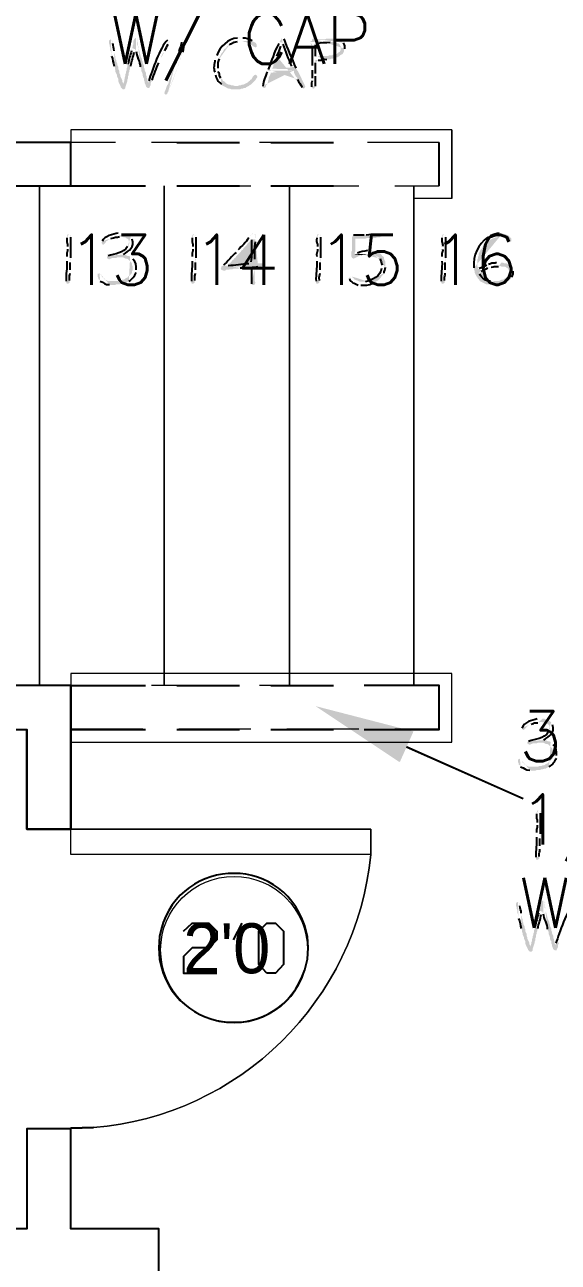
# Model space of a CAD drawing. Header units: inches. Extents: x -167 to 6071, y -6287 to -2731.
# Drawn here: x 66.2 to 108.9, y -5875.2 to -5776.1 of the extents above; entities that cross this region are included whole.
import ezdxf
from ezdxf import colors
from ezdxf.entities.mleader import LeaderData, LeaderLine
from ezdxf.math import Vec2, Vec3

# ---------------------------------------------------------------- set-up
doc = ezdxf.new("R2010")
doc.units = ezdxf.units.IN
doc.header["$LTSCALE"] = 96
doc.header["$MEASUREMENT"] = 0
doc.linetypes.add('Dash', pattern=[0.225, 0.15, -0.075])
for name, color, linetype, lineweight in [('Door label', 5, 'Continuous', 5), ('Doors', 5, 'Continuous', 9), ('Stair', 190, 'Continuous', 18)]:
    doc.layers.add(name, color=color, linetype=linetype, lineweight=lineweight)
doc.layers.add('PDF_Geometry', color=7, linetype='Continuous', true_color=0x4a4a4a)
doc.layers.add('PDF_Solid Fills', color=7, linetype='Continuous')
doc.styles.get("Standard").update_dxf_attribs({"font": 'arial.ttf'})

msp = doc.modelspace()

# ---------------------------------------------------------------- hatches: boundary and pattern name
at = {"layer": 'PDF_Solid Fills', "transparency": 33554559}
h = msp.add_hatch(color=256, dxfattribs=at)
h.paths.add_polyline_path([(73.13, -5777.322), (73.023, -5777.375), (72.97, -5777.482), (72.97, -5777.589), (73.023, -5777.749), (73.023, -5777.855), (73.077, -5777.962), (73.077, -5778.229), (73.13, -5778.282), (73.13, -5778.389), (73.183, -5778.495), (73.183, -5778.655)], flags=0)
h.paths.add_polyline_path([(73.397, -5779.455), (73.45, -5779.562), (73.45, -5779.669), (73.503, -5779.829), (73.503, -5779.935), (73.61, -5780.149), (73.61, -5780.255), (73.663, -5780.362), (73.717, -5780.469), (73.717, -5780.629), (73.77, -5780.789), (73.93, -5781.109), (73.93, -5781.162), (74.09, -5781.322), (74.197, -5781.322), (74.25, -5781.269), (74.303, -5781.215), (74.303, -5781.109), (74.357, -5780.949), (74.143, -5780.949), (74.143, -5780.895), (74.037, -5780.682), (74.037, -5780.575), (73.983, -5780.469), (73.93, -5780.362), (73.877, -5780.255), (73.877, -5780.149), (73.823, -5780.042), (73.823, -5779.882), (73.717, -5779.669), (73.717, -5779.509), (73.663, -5779.402), (73.663, -5779.295), (73.557, -5779.082), (73.557, -5778.975), (73.503, -5778.869), (73.503, -5778.709), (73.45, -5778.602), (73.45, -5778.495), (73.397, -5778.389), (73.397, -5778.229)], flags=0)
h.paths.add_polyline_path([(73.29, -5777.642), (73.29, -5777.589), (73.237, -5777.429), (73.183, -5777.375)], flags=0)
h = msp.add_hatch(color=256, dxfattribs=at)
h.paths.add_polyline_path([(75.157, -5777.215), (75.103, -5777.215), (74.997, -5777.322), (74.943, -5777.429), (74.943, -5777.695), (74.89, -5777.802), (74.89, -5777.909), (74.837, -5778.015), (75.103, -5778.122), (75.103, -5778.175), (75.157, -5778.282)], flags=0)
h.paths.add_polyline_path([(75.477, -5779.509), (75.583, -5779.722), (75.583, -5779.882), (75.637, -5779.989), (75.69, -5780.149), (75.69, -5780.255), (75.743, -5780.415), (75.797, -5780.469), (75.797, -5780.629), (75.85, -5780.735), (75.85, -5780.842), (75.903, -5780.949), (75.957, -5781.109), (76.01, -5781.162), (76.117, -5781.215), (76.223, -5781.215), (76.223, -5781.162), (76.33, -5780.949), (76.33, -5780.789), (76.117, -5780.789), (76.063, -5780.629), (76.063, -5780.522), (76.01, -5780.415), (76.01, -5780.309), (75.957, -5780.202), (75.957, -5780.042), (75.85, -5779.829), (75.85, -5779.722), (75.797, -5779.615), (75.797, -5779.455), (75.69, -5779.242), (75.69, -5779.135), (75.637, -5779.029), (75.637, -5778.922), (75.53, -5778.709), (75.423, -5778.282), (75.37, -5778.122), (75.317, -5778.015), (75.317, -5777.855), (75.263, -5777.802), (75.263, -5777.482), (75.317, -5777.375), (75.263, -5777.269)], flags=0)
h = msp.add_hatch(color=256, dxfattribs=at)
h.paths.add_polyline_path([(77.717, -5777.375), (77.663, -5777.375)], flags=0)
h.paths.add_polyline_path([(76.17, -5780.629), (76.117, -5780.789), (76.33, -5780.789), (76.437, -5780.575)], flags=0)
h.paths.add_polyline_path([(76.97, -5779.189), (77.183, -5778.762), (77.183, -5778.655), (77.29, -5778.442), (77.397, -5778.335), (77.45, -5778.229)], flags=0)
h.paths.add_polyline_path([(77.717, -5777.695), (77.823, -5777.535), (77.823, -5777.375)], flags=0)
h = msp.add_hatch(color=256, dxfattribs=at)
h.paths.add_polyline_path([(78.943, -5777.269), (78.89, -5777.322), (78.783, -5777.535)], flags=0)
h.paths.add_polyline_path([(78.57, -5778.282), (78.57, -5778.389), (78.517, -5778.495)], flags=0)
h.paths.add_polyline_path([(78.303, -5779.189), (78.303, -5779.295), (78.25, -5779.402), (78.143, -5779.615), (78.143, -5779.722), (78.09, -5779.829), (78.037, -5779.989), (77.983, -5780.095), (77.983, -5780.202), (77.77, -5780.629), (77.77, -5780.735), (77.717, -5780.895), (77.61, -5781.055), (77.503, -5781.375), (77.45, -5781.482), (77.45, -5781.589), (77.397, -5781.589), (77.45, -5781.695), (77.557, -5781.749), (77.61, -5781.695), (77.663, -5781.695), (77.663, -5781.589), (77.717, -5781.535)], flags=0)
h.paths.add_polyline_path([(77.717, -5781.535, 0.021366), (78.463, -5779.562)], flags=0)
h.paths.add_polyline_path([(78.463, -5779.562), (78.517, -5779.455), (78.57, -5779.295), (78.57, -5779.189), (78.623, -5779.082), (78.677, -5778.975), (78.677, -5778.869), (78.783, -5778.655), (78.783, -5778.549), (78.89, -5778.335)], flags=0)
h.paths.add_polyline_path([(79.103, -5777.535), (79.103, -5777.429), (79.05, -5777.322)], flags=0)
h = msp.add_hatch(color=256, dxfattribs=at)
h.paths.add_polyline_path([(83.477, -5777.162), (83.37, -5777.162), (83.263, -5777.215)], flags=0)
h.paths.add_polyline_path([(81.61, -5778.602), (81.503, -5778.815), (81.45, -5778.975)], flags=0)
h.paths.add_polyline_path([(81.45, -5779.935), (81.45, -5780.042), (81.503, -5780.149)], flags=0)
h.paths.add_polyline_path([(81.983, -5780.895), (82.037, -5781.002), (82.143, -5781.055), (83.157, -5781.055), (83.05, -5781.055), (82.89, -5781.002), (82.783, -5781.002), (82.677, -5780.949), (82.57, -5780.949), (82.357, -5780.842), (82.197, -5780.682), (82.09, -5780.629), (82.09, -5780.575), (81.983, -5780.469), (81.93, -5780.415)], flags=0)
h.paths.add_polyline_path([(81.717, -5779.882), (81.717, -5779.615)], flags=0)
h.paths.add_polyline_path([(81.823, -5778.869), (81.823, -5778.762), (81.983, -5778.442), (82.09, -5778.335), (82.197, -5778.122), (82.25, -5778.069), (82.357, -5778.015), (82.41, -5777.909), (82.517, -5777.802), (82.623, -5777.749)], flags=0)
h.paths.add_polyline_path([(83.263, -5777.482), (84.49, -5777.482), (84.437, -5777.429)], flags=0)
h.paths.add_polyline_path([(83.69, -5777.215), (83.583, -5777.162)], flags=0)
h = msp.add_hatch(color=256, dxfattribs=at)
h.paths.add_polyline_path([(86.837, -5777.215), (86.783, -5777.269), (86.783, -5777.322), (86.677, -5777.429), (86.623, -5777.535), (86.89, -5777.589), (86.89, -5777.695)], flags=0)
h.paths.add_polyline_path([(87.583, -5779.455), (87.637, -5779.562), (86.037, -5779.669), (88.01, -5779.722), (87.957, -5779.615)], flags=0)
h.paths.add_polyline_path([(86.997, -5777.269), (86.943, -5777.215)], flags=0)
h = msp.add_hatch(color=256, dxfattribs=at)
h.paths.add_polyline_path([(89.397, -5777.269), (89.29, -5777.269), (89.237, -5777.322), (89.237, -5777.429), (89.13, -5777.482), (89.077, -5777.535), (90.943, -5777.535), (91.05, -5777.589), (91.157, -5777.589), (91.263, -5777.642), (91.37, -5777.642), (91.423, -5777.695), (91.477, -5777.802), (91.53, -5777.855), (91.53, -5778.175), (91.477, -5778.282), (91.423, -5778.335), (91.317, -5778.389), (91.21, -5778.495), (91.05, -5778.549), (90.89, -5778.549), (90.837, -5778.602), (90.623, -5778.602), (90.517, -5778.655), (89.823, -5778.655), (89.663, -5778.709), (89.503, -5778.709), (91.37, -5778.709), (91.477, -5778.602), (91.69, -5778.495), (91.797, -5778.282), (91.797, -5778.175), (91.85, -5778.069)], flags=0)
h.paths.add_polyline_path([(91.743, -5777.589), (91.637, -5777.535), (91.583, -5777.429), (91.53, -5777.429), (91.477, -5777.375), (89.503, -5777.375), (89.45, -5777.269)], flags=0)
for points in [[(90.73, -5777.269), (90.357, -5777.269), (90.25, -5777.322), (89.877, -5777.322), (89.77, -5777.375), (89.503, -5777.375), (91.477, -5777.375), (91.37, -5777.375), (91.263, -5777.322), (91.157, -5777.322), (91.05, -5777.269), (90.89, -5777.269)], [(84.49, -5777.482), (83.477, -5777.482), (83.743, -5777.482), (83.85, -5777.535), (83.957, -5777.535), (84.01, -5777.589), (84.117, -5777.589), (84.223, -5777.642), (84.33, -5777.749), (84.437, -5777.802), (84.49, -5777.855), (84.597, -5777.909), (84.703, -5777.962), (84.81, -5777.909), (84.81, -5777.749), (84.757, -5777.642), (84.703, -5777.589), (84.597, -5777.535)], [(84.703, -5780.149), (84.597, -5780.202), (84.49, -5780.309), (84.383, -5780.522), (84.277, -5780.575), (84.277, -5780.629), (84.17, -5780.682), (84.063, -5780.789), (83.743, -5780.949), (83.637, -5780.949), (83.53, -5781.002), (83.423, -5781.002), (83.263, -5781.055), (82.143, -5781.055), (82.357, -5781.162), (82.41, -5781.215), (82.57, -5781.269), (82.677, -5781.269), (82.783, -5781.322), (83.477, -5781.322), (83.583, -5781.269), (83.69, -5781.269), (83.797, -5781.215), (83.903, -5781.215), (83.957, -5781.162), (84.17, -5781.055), (84.223, -5781.002), (84.33, -5780.949), (84.703, -5780.575), (84.757, -5780.469), (84.81, -5780.415), (84.863, -5780.309), (84.81, -5780.202)], [(92.757, -5794.495), (92.65, -5794.549), (93.237, -5794.602), (93.343, -5794.549), (93.503, -5794.549), (93.61, -5794.495), (93.77, -5794.495)]]:
    msp.add_hatch(color=256, dxfattribs=at).paths.add_polyline_path(points)
h = msp.add_hatch(color=256, dxfattribs=at)
h.paths.add_polyline_path([(74.837, -5778.015), (74.783, -5778.122), (74.783, -5778.229)], flags=0)
h.paths.add_polyline_path([(74.517, -5779.295), (74.463, -5779.402), (74.463, -5779.509), (74.41, -5779.615), (74.41, -5779.775), (74.357, -5779.882), (74.357, -5779.989), (74.303, -5780.095), (74.303, -5780.202), (74.25, -5780.362), (74.25, -5780.469), (74.197, -5780.575), (74.197, -5780.682), (74.143, -5780.842), (74.143, -5780.949), (74.357, -5780.949), (74.41, -5780.789), (74.463, -5780.629), (74.463, -5780.522), (74.517, -5780.415), (74.517, -5780.255), (74.57, -5780.149), (74.57, -5779.989), (74.623, -5779.882), (74.623, -5779.775), (74.677, -5779.669), (74.677, -5779.562), (74.73, -5779.455)], flags=0)
h.paths.add_polyline_path([(74.997, -5778.335), (75.103, -5778.122)], flags=0)
h = msp.add_hatch(color=256, dxfattribs=at)
h.paths.add_polyline_path([(86.623, -5777.535), (86.57, -5777.642)], flags=0)
h.paths.add_polyline_path([(85.717, -5779.722), (85.663, -5779.829), (87.743, -5779.829), (87.797, -5779.882), (87.797, -5779.989), (87.957, -5780.309), (88.063, -5780.415), (88.063, -5780.522)], flags=0)
h.paths.add_polyline_path([(88.437, -5781.162), (88.543, -5781.269), (88.65, -5781.215), (88.703, -5781.109), (88.223, -5780.095), (88.117, -5779.882), (88.063, -5779.829), (88.01, -5779.722), (86.037, -5779.669), (86.143, -5779.455), (86.143, -5779.349), (86.197, -5779.189), (86.357, -5778.869), (86.357, -5778.815), (86.41, -5778.762), (86.41, -5778.655)], flags=0)
h.paths.add_polyline_path([(86.73, -5777.855), (86.837, -5777.749), (86.89, -5777.589)], flags=0)
h = msp.add_hatch(color=256, dxfattribs=at)
h.paths.add_polyline_path([(89.077, -5777.535), (89.13, -5777.642), (89.237, -5777.695), (89.237, -5777.909)], flags=0)
h.paths.add_polyline_path([(89.237, -5779.402), (89.237, -5779.775)], flags=0)
h.paths.add_polyline_path([(89.237, -5780.415), (89.237, -5780.629)], flags=0)
h.paths.add_polyline_path([(89.183, -5781.109), (89.237, -5781.215), (89.343, -5781.269), (89.45, -5781.215), (89.45, -5781.109), (89.503, -5781.055)], flags=0)
h.paths.add_polyline_path([(89.503, -5780.255), (89.503, -5780.042)], flags=0)
h.paths.add_polyline_path([(89.503, -5779.189), (89.503, -5778.975), (89.717, -5778.975)], flags=0)
h.paths.add_polyline_path([(90.41, -5778.922), (90.677, -5778.922), (90.783, -5778.869), (90.89, -5778.869), (90.997, -5778.815), (91.05, -5778.815), (91.157, -5778.762), (91.263, -5778.762), (91.317, -5778.709), (91.37, -5778.709), (89.503, -5778.709), (89.503, -5778.655)], flags=0)
h.paths.add_polyline_path([(89.503, -5777.749), (89.503, -5777.642), (89.61, -5777.642)], flags=0)
h.paths.add_polyline_path([(90.677, -5777.535), (90.783, -5777.535)], flags=0)
h = msp.add_hatch(color=256, dxfattribs=at)
h.paths.add_polyline_path([(85.663, -5779.829), (85.663, -5779.935)], flags=0)
h.paths.add_polyline_path([(85.29, -5781.055), (85.29, -5781.162), (85.397, -5781.215), (85.45, -5781.215), (85.557, -5781.109), (85.557, -5781.002), (85.663, -5780.895), (85.717, -5780.682), (85.717, -5780.629), (85.77, -5780.522), (85.77, -5780.362), (85.93, -5780.042), (85.93, -5779.989), (87.743, -5779.829)], flags=0)
h = msp.add_hatch(color=256, dxfattribs=at)
h.paths.add_polyline_path([(69.77, -5792.895), (69.663, -5792.949), (69.61, -5793.109), (69.61, -5793.215)], flags=0)
h.paths.add_polyline_path([(69.663, -5793.909), (69.663, -5794.122)], flags=0)
h.paths.add_polyline_path([(69.61, -5794.709), (69.61, -5795.082)], flags=0)
h.paths.add_polyline_path([(69.557, -5796.682), (69.557, -5796.842), (69.663, -5796.895), (69.77, -5796.842), (69.823, -5796.789), (69.823, -5796.629)], flags=0)
h.paths.add_polyline_path([(69.877, -5796.042), (69.877, -5795.775)], flags=0)
h.paths.add_polyline_path([(69.877, -5795.189), (69.877, -5794.922), (69.93, -5794.815)], flags=0)
h.paths.add_polyline_path([(69.93, -5793.162), (69.93, -5793.055), (69.877, -5792.949)], flags=0)
h = msp.add_hatch(color=256, dxfattribs=at)
h.paths.add_polyline_path([(73.877, -5792.842), (73.717, -5792.842)], flags=0)
h.paths.add_polyline_path([(72.437, -5793.482), (72.383, -5793.589), (72.437, -5793.695), (72.49, -5793.749), (72.543, -5793.749), (72.703, -5793.589), (72.757, -5793.482), (72.863, -5793.429), (72.917, -5793.375), (73.13, -5793.269)], flags=0)
h.paths.add_polyline_path([(73.823, -5793.109), (74.73, -5793.109), (74.623, -5793.055), (74.517, -5792.949), (74.41, -5792.895), (74.303, -5792.895), (74.197, -5792.842), (74.037, -5792.842)], flags=0)
h = msp.add_hatch(color=256, dxfattribs=at)
h.paths.add_polyline_path([(74.73, -5793.109), (73.93, -5793.109), (73.983, -5793.109), (74.143, -5793.162), (74.25, -5793.162), (74.357, -5793.215), (74.41, -5793.269), (74.463, -5793.269), (74.57, -5793.375), (74.57, -5793.482), (74.623, -5793.589), (74.623, -5793.642), (74.57, -5793.749), (74.57, -5793.855), (74.463, -5793.909)], flags=0)
h.paths.add_polyline_path([(72.917, -5794.655), (72.81, -5794.709), (72.81, -5794.762), (72.863, -5794.869), (72.97, -5794.922), (73.023, -5794.922), (73.13, -5794.869), (73.29, -5794.815), (73.557, -5794.815), (73.663, -5794.762), (73.877, -5794.762), (74.677, -5794.709), (74.57, -5794.655), (74.463, -5794.655), (74.25, -5794.549), (74.09, -5794.549), (74.143, -5794.549)], flags=0)
h.paths.add_polyline_path([(74.837, -5793.322), (74.783, -5793.215)], flags=0)
h = msp.add_hatch(color=256, dxfattribs=at)
h.paths.add_polyline_path([(79.797, -5792.895), (79.69, -5792.949), (79.637, -5793.109), (79.637, -5793.215)], flags=0)
h.paths.add_polyline_path([(79.69, -5793.909), (79.69, -5794.122)], flags=0)
h.paths.add_polyline_path([(79.637, -5794.709), (79.637, -5795.082)], flags=0)
h.paths.add_polyline_path([(79.583, -5796.682), (79.583, -5796.842), (79.69, -5796.895), (79.797, -5796.842), (79.85, -5796.789), (79.85, -5796.629)], flags=0)
h.paths.add_polyline_path([(79.903, -5796.042), (79.903, -5795.775)], flags=0)
h.paths.add_polyline_path([(79.903, -5795.189), (79.903, -5794.922), (79.957, -5794.815)], flags=0)
h.paths.add_polyline_path([(79.957, -5793.162), (79.957, -5793.055), (79.903, -5792.949)], flags=0)
h = msp.add_hatch(color=256, dxfattribs=at)
h.paths.add_polyline_path([(84.543, -5792.842), (84.437, -5792.895), (84.383, -5793.002), (84.33, -5793.002), (84.277, -5793.109), (84.17, -5793.215)], flags=0)
h.paths.add_polyline_path([(83.317, -5794.175), (83.263, -5794.282), (83.157, -5794.389)], flags=0)
h.paths.add_polyline_path([(82.143, -5795.402), (82.09, -5795.455), (81.983, -5795.509), (81.983, -5795.562), (81.93, -5795.669), (81.983, -5795.775), (82.143, -5795.829), (82.303, -5795.829), (82.357, -5795.775), (82.57, -5795.775), (82.677, -5795.722), (82.89, -5795.722), (82.997, -5795.669), (83.37, -5795.669), (83.477, -5795.615)], flags=0)
h.paths.add_polyline_path([(84.917, -5795.509), (85.183, -5795.509), (82.41, -5795.509), (82.41, -5795.455), (82.517, -5795.402), (82.57, -5795.295), (82.677, -5795.242), (82.783, -5795.135), (82.837, -5795.029), (82.943, -5794.975), (82.997, -5794.869), (83.103, -5794.815), (83.157, -5794.709), (83.53, -5794.335), (83.583, -5794.229), (83.69, -5794.175), (83.743, -5794.069), (83.903, -5793.909), (84.01, -5793.802), (84.063, -5793.695), (84.33, -5793.429), (84.383, -5793.322), (84.703, -5793.322), (84.703, -5792.895), (84.65, -5792.895)], flags=0)
h = msp.add_hatch(color=256, dxfattribs=at)
h.paths.add_polyline_path([(84.703, -5793.322), (84.383, -5793.322), (84.383, -5793.375)], flags=0)
h.paths.add_polyline_path([(84.33, -5795.135), (84.33, -5795.295), (84.17, -5795.295)], flags=0)
h.paths.add_polyline_path([(82.517, -5795.455), (82.41, -5795.509), (85.183, -5795.509), (85.29, -5795.455), (85.343, -5795.402), (85.343, -5795.349), (85.29, -5795.242), (84.65, -5795.242), (84.65, -5794.922)], flags=0)
h.paths.add_polyline_path([(84.703, -5793.535), (84.703, -5793.429)], flags=0)
h = msp.add_hatch(color=256, dxfattribs=at)
h.paths.add_polyline_path([(89.77, -5792.895), (89.663, -5792.949), (89.61, -5793.109), (89.61, -5793.215)], flags=0)
h.paths.add_polyline_path([(89.663, -5793.909), (89.663, -5794.122)], flags=0)
h.paths.add_polyline_path([(89.61, -5794.709), (89.61, -5795.082)], flags=0)
h.paths.add_polyline_path([(89.557, -5796.682), (89.557, -5796.842), (89.663, -5796.895), (89.77, -5796.842), (89.823, -5796.789), (89.823, -5796.629)], flags=0)
h.paths.add_polyline_path([(89.877, -5796.042), (89.877, -5795.775)], flags=0)
h.paths.add_polyline_path([(89.877, -5795.189), (89.877, -5794.922), (89.93, -5794.815)], flags=0)
h.paths.add_polyline_path([(89.93, -5793.162), (89.93, -5793.055), (89.877, -5792.949)], flags=0)
h = msp.add_hatch(color=256, dxfattribs=at)
h.paths.add_polyline_path([(94.73, -5792.895), (94.57, -5792.895), (94.357, -5792.949)], flags=0)
h.paths.add_polyline_path([(93.557, -5793.002), (93.397, -5793.002)], flags=0)
h.paths.add_polyline_path([(92.543, -5793.002), (92.49, -5793.055), (92.437, -5793.162), (92.437, -5794.229), (92.383, -5794.335), (92.383, -5794.709), (92.437, -5794.815), (92.543, -5794.869), (92.597, -5794.869), (93.13, -5794.602), (93.237, -5794.602), (92.65, -5794.549), (92.65, -5794.389), (92.703, -5794.282), (92.703, -5793.269), (93.503, -5793.269), (93.717, -5793.215), (94.357, -5793.215), (94.463, -5793.162), (94.677, -5793.162), (94.73, -5793.109), (94.783, -5793.109), (94.837, -5793.055), (94.89, -5793.055), (94.89, -5793.002), (94.837, -5792.949), (94.837, -5792.895)], flags=0)
h = msp.add_hatch(color=256, dxfattribs=at)
h.paths.add_polyline_path([(99.797, -5792.895), (99.69, -5792.949), (99.637, -5793.109), (99.637, -5793.215)], flags=0)
h.paths.add_polyline_path([(99.69, -5793.909), (99.69, -5794.122)], flags=0)
h.paths.add_polyline_path([(99.637, -5794.709), (99.637, -5795.082)], flags=0)
h.paths.add_polyline_path([(99.583, -5796.682), (99.583, -5796.842), (99.69, -5796.895), (99.797, -5796.842), (99.85, -5796.789), (99.85, -5796.629)], flags=0)
h.paths.add_polyline_path([(99.903, -5796.042), (99.903, -5795.775)], flags=0)
h.paths.add_polyline_path([(99.903, -5795.189), (99.903, -5794.922), (99.957, -5794.815)], flags=0)
h.paths.add_polyline_path([(99.957, -5793.162), (99.957, -5793.055), (99.903, -5792.949)], flags=0)
h = msp.add_hatch(color=256, dxfattribs=at)
h.paths.add_polyline_path([(103.423, -5793.109), (103.317, -5793.162)], flags=0)
h.paths.add_polyline_path([(102.197, -5795.615), (102.197, -5795.722), (102.517, -5795.722), (102.517, -5795.562), (102.463, -5795.455), (102.463, -5794.975), (102.517, -5794.869), (102.517, -5794.762), (102.57, -5794.655), (102.57, -5794.495), (102.623, -5794.389), (102.677, -5794.282), (102.73, -5794.175), (102.837, -5794.069), (102.89, -5793.962), (102.943, -5793.855), (103.05, -5793.802), (103.103, -5793.695), (103.21, -5793.589), (103.317, -5793.535), (103.477, -5793.375), (103.69, -5793.269), (103.85, -5793.215), (103.957, -5793.162), (104.063, -5793.162), (104.17, -5793.109), (104.277, -5793.109)], flags=0)
h = msp.add_hatch(color=256, dxfattribs=at)
h.paths.add_polyline_path([(104.277, -5792.842), (104.223, -5792.842)], flags=0)
h.paths.add_polyline_path([(103.53, -5793.055), (103.423, -5793.109), (104.383, -5793.109), (104.81, -5793.322), (104.917, -5793.429), (104.97, -5793.429), (105.023, -5793.482), (105.183, -5793.482), (105.183, -5793.269), (104.917, -5793.002), (104.863, -5793.002), (104.65, -5792.895), (104.543, -5792.895), (104.437, -5792.842)], flags=0)
h = msp.add_hatch(color=256, dxfattribs=at)
h.paths.add_polyline_path([(93.823, -5794.229), (93.663, -5794.229)], flags=0)
h.paths.add_polyline_path([(92.863, -5794.442), (92.757, -5794.495), (93.93, -5794.495), (94.037, -5794.549), (94.143, -5794.549), (94.463, -5794.709), (94.517, -5794.762), (94.57, -5794.762), (94.677, -5794.869)], flags=0)
h.paths.add_polyline_path([(94.837, -5795.402), (94.837, -5795.455), (94.783, -5795.562), (94.783, -5795.669)], flags=0)
h.paths.add_polyline_path([(93.503, -5796.735), (93.29, -5796.735), (94.303, -5796.735), (94.517, -5796.629), (94.623, -5796.522), (94.73, -5796.415), (94.783, -5796.309), (94.943, -5796.149), (94.997, -5796.042)], flags=0)
h.paths.add_polyline_path([(95.103, -5795.562), (95.103, -5795.135), (95.05, -5795.029), (94.997, -5794.922), (94.997, -5794.815), (94.943, -5794.709), (94.837, -5794.655), (94.783, -5794.549), (94.73, -5794.495), (94.517, -5794.389), (94.463, -5794.335), (94.357, -5794.335), (94.197, -5794.282), (94.09, -5794.282), (93.983, -5794.229)], flags=0)
h = msp.add_hatch(color=256, dxfattribs=at)
h.paths.add_polyline_path([(74.677, -5794.709), (73.877, -5794.762), (74.09, -5794.762), (74.303, -5794.869), (74.41, -5794.869), (74.517, -5794.922), (74.623, -5795.029), (74.677, -5795.082), (74.783, -5795.189), (74.837, -5795.295), (74.837, -5795.402), (74.89, -5795.509), (74.89, -5795.775), (74.837, -5795.882), (74.837, -5795.989), (74.783, -5796.095), (74.73, -5796.149), (74.623, -5796.255), (74.517, -5796.309), (74.463, -5796.415), (74.41, -5796.415), (74.303, -5796.469), (74.25, -5796.522), (74.143, -5796.575), (74.037, -5796.575), (73.93, -5796.629), (73.77, -5796.629), (73.663, -5796.682), (73.29, -5796.682), (74.463, -5796.735), (74.57, -5796.682)], flags=0)
h.paths.add_polyline_path([(75.157, -5795.989), (75.157, -5795.775)], flags=0)
h.paths.add_polyline_path([(74.89, -5794.922), (74.783, -5794.815)], flags=0)
h = msp.add_hatch(color=256, dxfattribs=at)
h.paths.add_polyline_path([(104.223, -5795.189), (104.01, -5795.189)], flags=0)
h.paths.add_polyline_path([(103.37, -5795.349), (103.317, -5795.349), (103.21, -5795.402)], flags=0)
h.paths.add_polyline_path([(102.623, -5795.669), (102.517, -5795.722), (102.197, -5795.722), (102.25, -5795.882), (102.25, -5795.989), (102.41, -5796.309), (102.463, -5796.362), (102.517, -5796.469), (102.57, -5796.522), (102.623, -5796.575), (102.677, -5796.682), (102.783, -5796.735), (103.69, -5796.735), (103.53, -5796.682)], flags=0)
h.paths.add_polyline_path([(102.677, -5796.095), (102.623, -5795.989), (102.677, -5795.935), (102.783, -5795.882)], flags=0)
h.paths.add_polyline_path([(103.317, -5795.615), (103.423, -5795.615), (103.583, -5795.562)], flags=0)
h.paths.add_polyline_path([(104.17, -5795.509), (104.277, -5795.455), (105.13, -5795.455), (104.917, -5795.349), (104.863, -5795.295), (104.757, -5795.242), (104.597, -5795.242), (104.49, -5795.189), (104.383, -5795.189)], flags=0)
h = msp.add_hatch(color=256, dxfattribs=at)
h.paths.add_polyline_path([(72.223, -5796.042), (72.117, -5796.095), (72.063, -5796.095), (72.063, -5796.309), (72.117, -5796.415), (72.117, -5796.522), (72.223, -5796.575), (72.277, -5796.682)], flags=0)
h.paths.add_polyline_path([(73.023, -5796.949), (73.13, -5797.002), (73.45, -5797.002), (73.557, -5796.949), (73.823, -5796.949), (73.93, -5796.895), (74.037, -5796.895), (74.197, -5796.842), (74.303, -5796.842), (74.357, -5796.789), (74.463, -5796.735), (73.29, -5796.682), (72.917, -5796.682), (72.703, -5796.575), (72.597, -5796.522), (72.543, -5796.415), (72.437, -5796.362), (72.383, -5796.255), (72.383, -5796.202), (72.277, -5796.095)], flags=0)
h = msp.add_hatch(color=256, dxfattribs=at)
h.paths.add_polyline_path([(84.65, -5795.562), (84.383, -5795.562), (84.383, -5795.615)], flags=0)
h.paths.add_polyline_path([(84.383, -5796.895), (84.437, -5797.002), (84.543, -5797.002), (84.65, -5796.949), (84.703, -5796.789), (84.65, -5796.682), (84.65, -5795.669)], flags=0)
h = msp.add_hatch(color=256, dxfattribs=at)
h.paths.add_polyline_path([(105.13, -5795.455), (104.277, -5795.455), (104.383, -5795.509), (104.65, -5795.509), (104.757, -5795.562), (104.81, -5795.615), (104.917, -5795.669), (105.023, -5795.882), (105.023, -5796.149), (104.97, -5796.255), (104.863, -5796.309), (104.757, -5796.415), (104.65, -5796.469), (104.597, -5796.522), (104.49, -5796.575), (104.383, -5796.575), (104.17, -5796.682), (103.797, -5796.682), (103.69, -5796.735), (102.783, -5796.735), (103.21, -5796.949), (103.423, -5796.949), (103.53, -5797.002), (103.85, -5797.002), (104.01, -5796.949), (104.223, -5796.949), (104.383, -5796.895), (104.49, -5796.895), (104.703, -5796.789), (104.757, -5796.735), (105.077, -5796.575), (105.13, -5796.469), (105.237, -5796.362)], flags=0)
h.paths.add_polyline_path([(105.343, -5795.882), (105.29, -5795.775), (105.29, -5795.669), (105.237, -5795.562)], flags=0)
h = msp.add_hatch(color=256, dxfattribs=at)
h.paths.add_polyline_path([(92.33, -5796.309), (92.277, -5796.309), (92.223, -5796.415), (92.223, -5796.469)], flags=0)
h.paths.add_polyline_path([(92.917, -5797.002), (93.13, -5797.002)], flags=0)
h.paths.add_polyline_path([(94.09, -5796.842), (94.303, -5796.735), (93.077, -5796.735), (92.863, -5796.629), (92.81, -5796.629), (92.703, -5796.575), (92.597, -5796.522), (92.543, -5796.415), (92.49, -5796.415), (92.437, -5796.309)], flags=0)
h = msp.add_hatch(color=256, dxfattribs=at)
h.paths.add_polyline_path([(107.53, -5831.722), (107.263, -5831.722)], flags=0)
h.paths.add_polyline_path([(106.037, -5832.469), (106.09, -5832.575), (106.143, -5832.629), (106.197, -5832.629), (106.303, -5832.522), (106.357, -5832.469), (106.41, -5832.362), (106.517, -5832.309), (106.57, -5832.255), (106.783, -5832.149)], flags=0)
h.paths.add_polyline_path([(107.317, -5832.042), (107.477, -5831.989), (108.383, -5831.989), (108.277, -5831.935), (108.17, -5831.829), (108.063, -5831.775), (107.957, -5831.775), (107.85, -5831.722), (107.69, -5831.722)], flags=0)
h = msp.add_hatch(color=256, dxfattribs=at)
h.paths.add_polyline_path([(108.383, -5831.989), (107.583, -5831.989), (107.637, -5831.989), (107.797, -5832.042), (107.903, -5832.042), (108.01, -5832.095), (108.063, -5832.149), (108.117, -5832.149), (108.223, -5832.255), (108.223, -5832.362), (108.277, -5832.469), (108.277, -5832.522), (108.223, -5832.629), (108.223, -5832.735), (108.117, -5832.789)], flags=0)
h.paths.add_polyline_path([(106.57, -5833.535), (106.463, -5833.589), (106.463, -5833.642), (106.517, -5833.749), (106.623, -5833.802), (106.677, -5833.802), (106.783, -5833.749), (106.943, -5833.695), (107.21, -5833.695), (107.317, -5833.642), (107.53, -5833.642), (108.33, -5833.589), (108.223, -5833.535), (108.117, -5833.535), (107.903, -5833.429), (107.743, -5833.429), (107.797, -5833.429)], flags=0)
h.paths.add_polyline_path([(108.49, -5832.202), (108.437, -5832.095)], flags=0)
h = msp.add_hatch(color=256, dxfattribs=at)
h.paths.add_polyline_path([(108.33, -5833.589), (107.53, -5833.642), (107.743, -5833.642), (107.957, -5833.749), (108.063, -5833.749), (108.17, -5833.802), (108.437, -5834.069), (108.49, -5834.175), (108.49, -5834.282), (108.543, -5834.389), (108.543, -5834.655), (108.49, -5834.762), (108.49, -5834.869), (108.437, -5834.975), (108.383, -5835.029), (108.277, -5835.135), (108.17, -5835.189), (108.117, -5835.295), (108.063, -5835.295), (107.957, -5835.349), (107.903, -5835.402), (107.797, -5835.455), (107.69, -5835.455), (107.583, -5835.509), (107.423, -5835.509), (107.317, -5835.562), (106.943, -5835.562), (108.117, -5835.615), (108.223, -5835.562)], flags=0)
h.paths.add_polyline_path([(108.81, -5834.869), (108.81, -5834.655)], flags=0)
h.paths.add_polyline_path([(108.543, -5833.802), (108.49, -5833.749), (108.437, -5833.695)], flags=0)
h = msp.add_hatch(color=256, dxfattribs=at)
h.paths.add_polyline_path([(105.877, -5834.922), (105.77, -5834.975), (105.717, -5834.975), (105.717, -5835.189), (105.77, -5835.295), (105.77, -5835.402), (105.877, -5835.455), (105.93, -5835.562)], flags=0)
h.paths.add_polyline_path([(106.677, -5835.829), (106.783, -5835.882), (107.103, -5835.882), (107.21, -5835.829), (107.477, -5835.829), (107.583, -5835.775), (107.69, -5835.775), (107.85, -5835.722), (107.957, -5835.722), (108.01, -5835.669), (108.117, -5835.615), (106.943, -5835.562), (106.57, -5835.562), (106.25, -5835.402), (106.197, -5835.295), (106.09, -5835.242), (106.037, -5835.135), (106.037, -5835.082), (105.93, -5834.975)], flags=0)
h = msp.add_hatch(color=256, dxfattribs=at)
h.paths.add_polyline_path([(107.37, -5839.029), (107.263, -5839.082), (107.21, -5839.242), (107.21, -5839.349)], flags=0)
h.paths.add_polyline_path([(107.263, -5840.042), (107.263, -5840.255)], flags=0)
h.paths.add_polyline_path([(107.21, -5840.842), (107.21, -5841.215)], flags=0)
h.paths.add_polyline_path([(107.157, -5842.815), (107.157, -5842.975), (107.263, -5843.029), (107.37, -5842.975), (107.423, -5842.922), (107.423, -5842.762)], flags=0)
h.paths.add_polyline_path([(107.477, -5842.175), (107.477, -5841.909)], flags=0)
h.paths.add_polyline_path([(107.477, -5841.322), (107.477, -5841.055), (107.53, -5840.949)], flags=0)
h.paths.add_polyline_path([(107.53, -5839.295), (107.53, -5839.189), (107.477, -5839.082)], flags=0)
h = msp.add_hatch(color=256, dxfattribs=at)
h.paths.add_polyline_path([(105.717, -5846.389), (105.61, -5846.442), (105.557, -5846.549), (105.557, -5846.655), (105.61, -5846.815), (105.61, -5846.922), (105.663, -5847.029), (105.663, -5847.295), (105.717, -5847.349), (105.717, -5847.455), (105.77, -5847.562), (105.77, -5847.722)], flags=0)
h.paths.add_polyline_path([(105.983, -5848.522), (106.037, -5848.629), (106.037, -5848.735), (106.09, -5848.895), (106.09, -5849.002), (106.197, -5849.215), (106.197, -5849.322), (106.303, -5849.535), (106.303, -5849.695), (106.357, -5849.855), (106.41, -5849.962), (106.517, -5850.175), (106.517, -5850.229), (106.57, -5850.282), (106.677, -5850.389), (106.783, -5850.389), (106.89, -5850.282), (106.89, -5850.175), (106.943, -5850.015), (106.73, -5850.015), (106.73, -5849.962), (106.677, -5849.855), (106.623, -5849.749), (106.623, -5849.642), (106.463, -5849.322), (106.463, -5849.215), (106.41, -5849.109), (106.41, -5848.949), (106.303, -5848.735), (106.303, -5848.575), (106.25, -5848.469), (106.25, -5848.362), (106.143, -5848.149), (106.143, -5848.042), (106.09, -5847.935), (106.09, -5847.775), (106.037, -5847.669), (106.037, -5847.562), (105.983, -5847.455), (105.983, -5847.295)], flags=0)
h.paths.add_polyline_path([(105.877, -5846.709), (105.877, -5846.655), (105.823, -5846.495), (105.77, -5846.442)], flags=0)
h = msp.add_hatch(color=256, dxfattribs=at)
h.paths.add_polyline_path([(107.743, -5846.282), (107.69, -5846.282), (107.583, -5846.389), (107.53, -5846.495), (107.53, -5846.762), (107.477, -5846.869), (107.477, -5846.975), (107.423, -5847.082), (107.69, -5847.189), (107.69, -5847.242), (107.743, -5847.349)], flags=0)
h.paths.add_polyline_path([(108.063, -5848.575), (108.17, -5848.789), (108.17, -5848.949), (108.223, -5849.055), (108.277, -5849.215), (108.277, -5849.322), (108.33, -5849.482), (108.383, -5849.535), (108.383, -5849.695), (108.437, -5849.802), (108.437, -5849.909), (108.49, -5850.015), (108.543, -5850.175), (108.597, -5850.229), (108.703, -5850.282), (108.81, -5850.282), (108.81, -5850.229), (108.917, -5850.015), (108.917, -5849.855), (108.703, -5849.855), (108.65, -5849.695), (108.65, -5849.589), (108.597, -5849.482), (108.597, -5849.375), (108.543, -5849.269), (108.543, -5849.109), (108.437, -5848.895), (108.437, -5848.789), (108.383, -5848.682), (108.383, -5848.522), (108.277, -5848.309), (108.277, -5848.202), (108.223, -5848.095), (108.223, -5847.989), (108.117, -5847.775), (108.01, -5847.349), (107.957, -5847.189), (107.903, -5847.082), (107.903, -5846.922), (107.85, -5846.869), (107.85, -5846.549), (107.903, -5846.442), (107.85, -5846.335)], flags=0)
h = msp.add_hatch(color=256, dxfattribs=at)
h.paths.add_polyline_path([(110.303, -5846.442), (110.25, -5846.442)], flags=0)
h.paths.add_polyline_path([(108.757, -5849.695), (108.703, -5849.855), (108.917, -5849.855), (109.023, -5849.642)], flags=0)
h.paths.add_polyline_path([(109.557, -5848.255), (109.77, -5847.829), (109.77, -5847.722), (109.877, -5847.509), (109.983, -5847.402), (110.037, -5847.295)], flags=0)
h.paths.add_polyline_path([(110.303, -5846.762), (110.41, -5846.602), (110.41, -5846.442)], flags=0)
h = msp.add_hatch(color=256, dxfattribs=at)
h.paths.add_polyline_path([(107.423, -5847.082), (107.37, -5847.189), (107.37, -5847.295)], flags=0)
h.paths.add_polyline_path([(107.103, -5848.362), (107.05, -5848.469), (107.05, -5848.575), (106.997, -5848.682), (106.997, -5848.842), (106.943, -5848.949), (106.943, -5849.055), (106.89, -5849.162), (106.89, -5849.269), (106.837, -5849.429), (106.837, -5849.535), (106.783, -5849.642), (106.783, -5849.749), (106.73, -5849.909), (106.73, -5850.015), (106.943, -5850.015), (106.997, -5849.855), (107.05, -5849.695), (107.05, -5849.589), (107.103, -5849.482), (107.103, -5849.322), (107.157, -5849.215), (107.157, -5849.055), (107.21, -5848.949), (107.21, -5848.842), (107.263, -5848.735), (107.263, -5848.629), (107.317, -5848.522)], flags=0)
h.paths.add_polyline_path([(107.583, -5847.402), (107.637, -5847.295), (107.69, -5847.189)], flags=0)

# ---------------------------------------------------------------- linework, layer by layer
at = {"layer": 'Door label'}
msp.add_circle((82.994, -5850.226), 5.877, dxfattribs=at)
at = {"layer": 'Doors', "transparency": 33554687}
msp.add_lwpolyline([(93.93, -5842.602), (69.93, -5842.602), (69.93, -5840.575)], dxfattribs=at)
for points in [[(93.93, -5840.575), (69.93, -5840.575)], [(93.93, -5840.575), (93.93, -5842.602)]]:
    msp.add_lwpolyline(points, close=True, dxfattribs=at)
msp.add_lwpolyline([(71.743, -5864.469, 0.362638), (93.93, -5842.602, -0.362638)], format="xyb", close=True, dxfattribs=at)
at = {"layer": 'PDF_Geometry', "color": 7}
for points in [[(69.93, -5829.055), (-39.563, -5829.055), (-39.563, -5785.589), (-43.083, -5785.589), (-43.083, -5813.055), (-108.577, -5813.055), (-108.577, -5581.109)], [(-103.083, -5988.575), (-103.083, -5816.575), (-43.083, -5816.575), (-43.083, -5844.629), (-34.603, -5853.109), (-32.097, -5850.655), (-39.563, -5843.189), (-39.563, -5832.575), (24.917, -5832.575), (24.917, -5872.575), (-10.177, -5872.575), (-15.137, -5867.615), (-17.59, -5870.069), (-13.75, -5873.962), (-16.577, -5876.789), (-14.07, -5879.295), (-10.87, -5876.095), (76.97, -5876.095), (76.97, -5872.575), (69.93, -5872.575), (69.93, -5864.575), (66.41, -5864.575), (66.41, -5872.575)], [(69.93, -5872.575), (69.93, -5864.575), (66.41, -5864.575), (66.41, -5872.575), (30.41, -5872.575), (30.41, -5832.575), (66.41, -5832.575), (66.41, -5840.575), (66.41, -5832.575)], [(96.81, -5833.962), (106.143, -5838.122)]]:
    msp.add_lwpolyline(points, dxfattribs=at)
for points in [[(40.917, -5789.055), (69.93, -5789.055), (69.93, -5785.589), (40.917, -5785.589)], [(66.41, -5840.575), (69.93, -5840.575), (69.93, -5829.055), (69.93, -5840.575)]]:
    msp.add_lwpolyline(points, close=True, dxfattribs=at)
at = {"layer": 'PDF_Geometry'}
for points in [[(78.41, -5785.589), (83.423, -5785.589)], [(85.93, -5785.589), (90.943, -5785.589)], [(99.423, -5789.055), (99.423, -5785.589)], [(69.93, -5789.055), (75.903, -5789.055)], [(78.41, -5789.055), (83.423, -5789.055)], [(85.93, -5789.055), (90.943, -5789.055)], [(69.93, -5829.055), (75.903, -5829.055)], [(78.41, -5829.055), (83.423, -5829.055)], [(85.93, -5829.055), (90.943, -5829.055)], [(93.397, -5832.575), (99.423, -5832.575), (99.423, -5829.055), (93.397, -5829.055)], [(69.93, -5832.575), (75.903, -5832.575)], [(78.41, -5832.575), (83.423, -5832.575)], [(85.93, -5832.575), (90.943, -5832.575)], [(78.943, -5848.735), (79.637, -5848.095), (80.97, -5848.095), (81.61, -5848.735), (81.61, -5849.429), (80.97, -5850.069), (79.637, -5850.069), (78.943, -5850.762), (78.943, -5852.095), (81.61, -5852.095)], [(82.943, -5849.429), (83.637, -5848.095)], [(88.65, -5851.829), (88.863, -5850.975), (88.917, -5850.069), (88.863, -5849.162), (88.65, -5848.309)], [(77.023, -5849.162), (76.97, -5850.069), (77.023, -5850.975)]]:
    msp.add_lwpolyline(points, dxfattribs=at)
for points in [[(85.61, -5852.095), (84.97, -5851.402), (84.97, -5848.735), (85.61, -5848.095), (86.303, -5848.095), (86.943, -5848.735), (86.943, -5851.402), (86.303, -5852.095)], [(71.743, -5864.469), (69.93, -5864.522)]]:
    msp.add_lwpolyline(points, close=True, dxfattribs=at)
for points in [[(77.663, -5777.375), (77.046, -5777.951), (76.45, -5779.812), (76.17, -5780.629)], [(83.263, -5777.215), (82.511, -5777.266), (81.853, -5777.909), (81.61, -5778.602)], [(84.437, -5777.429), (84.225, -5777.312), (83.93, -5777.179), (83.69, -5777.215)], [(87.957, -5779.615), (87.649, -5778.829), (87.28, -5778.067), (86.997, -5777.269)], [(73.397, -5778.229), (73.39, -5778.023), (73.286, -5777.843), (73.29, -5777.642)], [(74.783, -5778.229), (74.689, -5778.597), (74.563, -5778.908), (74.517, -5779.295)], [(74.73, -5779.455), (74.771, -5779.076), (74.947, -5778.714), (74.997, -5778.335)], [(75.157, -5778.282), (75.167, -5778.615), (75.495, -5779.182), (75.477, -5779.509)], [(77.45, -5778.229), (77.539, -5778.051), (77.628, -5777.873), (77.717, -5777.695)], [(78.783, -5777.535), (78.802, -5777.705), (78.628, -5778.109), (78.57, -5778.282)], [(78.89, -5778.335), (78.948, -5778.195), (78.999, -5777.645), (79.103, -5777.535)], [(82.623, -5777.749), (83.022, -5777.505), (82.829, -5777.596), (83.263, -5777.482)], [(86.57, -5777.642), (86.198, -5778.354), (86.014, -5779.014), (85.717, -5779.722)], [(86.41, -5778.655), (86.591, -5778.276), (86.641, -5778.275), (86.73, -5777.855)], [(86.89, -5777.695), (87.108, -5778.271), (87.326, -5778.894), (87.583, -5779.455)], [(89.237, -5777.909), (89.237, -5778.407), (89.237, -5778.904), (89.237, -5779.402)], [(89.503, -5778.655), (89.503, -5778.353), (89.503, -5778.051), (89.503, -5777.749)], [(89.61, -5777.642), (89.958, -5777.595), (90.317, -5777.567), (90.677, -5777.535)], [(91.85, -5778.069), (91.841, -5777.77), (91.901, -5777.883), (91.743, -5777.589)], [(73.183, -5778.655), (73.297, -5778.911), (73.298, -5779.197), (73.397, -5779.455)], [(76.437, -5780.575), (76.596, -5780.109), (76.759, -5779.649), (76.97, -5779.189)], [(78.517, -5778.495), (78.457, -5778.804), (78.376, -5778.904), (78.303, -5779.189)], [(81.45, -5778.975), (81.45, -5779.287), (81.305, -5779.631), (81.45, -5779.935)], [(81.717, -5779.615), (81.734, -5779.154), (81.654, -5779.289), (81.823, -5778.869)], [(89.503, -5780.042), (89.503, -5779.758), (89.503, -5779.473), (89.503, -5779.189)], [(89.717, -5778.975), (90.17, -5779.005), (89.944, -5778.893), (90.41, -5778.922)], [(81.503, -5780.149), (81.53, -5780.449), (81.744, -5780.748), (81.983, -5780.895)], [(81.93, -5780.415), (81.694, -5779.998), (81.952, -5780.3), (81.717, -5779.882)], [(85.663, -5779.935), (85.49, -5780.271), (85.339, -5780.702), (85.29, -5781.055)], [(89.237, -5779.775), (89.237, -5779.989), (89.237, -5780.202), (89.237, -5780.415)], [(89.503, -5781.055), (89.503, -5780.789), (89.503, -5780.522), (89.503, -5780.255)], [(88.063, -5780.522), (88.18, -5780.75), (88.322, -5780.935), (88.437, -5781.162)], [(89.237, -5780.629), (89.251, -5780.878), (89.157, -5780.683), (89.183, -5781.109)], [(69.61, -5793.215), (69.571, -5793.777), (69.688, -5793.512), (69.663, -5793.909)], [(69.93, -5794.815), (69.93, -5794.264), (69.93, -5793.713), (69.93, -5793.162)], [(73.717, -5792.842), (73.342, -5792.895), (72.609, -5793.087), (72.437, -5793.482)], [(73.13, -5793.269), (73.462, -5793.135), (73.571, -5793.198), (73.823, -5793.109)], [(74.143, -5794.549), (74.567, -5794.222), (75.082, -5793.989), (74.837, -5793.322)], [(79.637, -5793.215), (79.598, -5793.777), (79.715, -5793.512), (79.69, -5793.909)], [(79.957, -5794.815), (79.957, -5794.264), (79.957, -5793.713), (79.957, -5793.162)], [(84.17, -5793.215), (83.923, -5793.565), (83.631, -5793.866), (83.317, -5794.175)], [(89.61, -5793.215), (89.571, -5793.777), (89.688, -5793.512), (89.663, -5793.909)], [(89.93, -5794.815), (89.93, -5794.264), (89.93, -5793.713), (89.93, -5793.162)], [(93.397, -5793.002), (93.112, -5793.002), (92.828, -5793.002), (92.543, -5793.002)], [(94.357, -5792.949), (93.916, -5792.935), (93.946, -5792.951), (93.557, -5793.002)], [(99.637, -5793.215), (99.598, -5793.777), (99.715, -5793.512), (99.69, -5793.909)], [(99.957, -5794.815), (99.957, -5794.264), (99.957, -5793.713), (99.957, -5793.162)], [(103.317, -5793.162), (102.472, -5793.815), (102.134, -5794.547), (102.197, -5795.615)], [(104.223, -5792.842), (103.988, -5792.871), (103.743, -5792.927), (103.53, -5793.055)], [(69.663, -5794.122), (69.685, -5794.46), (69.578, -5794.193), (69.61, -5794.709)], [(74.463, -5793.909), (74.187, -5794.472), (73.414, -5794.458), (72.917, -5794.655)], [(79.69, -5794.122), (79.711, -5794.46), (79.605, -5794.193), (79.637, -5794.709)], [(84.383, -5793.375), (84.354, -5793.828), (84.444, -5794.751), (84.33, -5795.135)], [(84.65, -5794.922), (84.641, -5794.368), (84.646, -5794.075), (84.703, -5793.535)], [(89.663, -5794.122), (89.685, -5794.46), (89.578, -5794.193), (89.61, -5794.709)], [(93.663, -5794.229), (93.407, -5794.34), (93.105, -5794.27), (92.863, -5794.442)], [(99.69, -5794.122), (99.711, -5794.46), (99.605, -5794.193), (99.637, -5794.709)], [(69.61, -5795.082), (69.644, -5795.703), (69.522, -5796.055), (69.557, -5796.682)], [(69.877, -5795.775), (69.877, -5795.58), (69.877, -5795.384), (69.877, -5795.189)], [(75.157, -5795.775), (75.163, -5795.47), (75.166, -5795.118), (74.89, -5794.922)], [(79.637, -5795.082), (79.67, -5795.703), (79.549, -5796.055), (79.583, -5796.682)], [(79.903, -5795.775), (79.903, -5795.58), (79.903, -5795.384), (79.903, -5795.189)], [(83.157, -5794.389), (82.871, -5794.581), (82.455, -5795.187), (82.143, -5795.402)], [(84.17, -5795.295), (83.607, -5795.306), (83.07, -5795.43), (82.517, -5795.455)], [(89.61, -5795.082), (89.644, -5795.703), (89.522, -5796.055), (89.557, -5796.682)], [(89.877, -5795.775), (89.877, -5795.58), (89.877, -5795.384), (89.877, -5795.189)], [(94.677, -5794.869), (94.77, -5795.035), (94.743, -5795.236), (94.837, -5795.402)], [(99.637, -5795.082), (99.67, -5795.703), (99.549, -5796.055), (99.583, -5796.682)], [(99.903, -5795.775), (99.903, -5795.58), (99.903, -5795.384), (99.903, -5795.189)], [(104.01, -5795.189), (103.633, -5795.335), (103.871, -5795.13), (103.37, -5795.349)], [(69.823, -5796.629), (69.794, -5796.169), (69.859, -5796.323), (69.877, -5796.042)], [(74.57, -5796.682), (74.84, -5796.535), (75.042, -5796.272), (75.157, -5795.989)], [(79.85, -5796.629), (79.821, -5796.169), (79.886, -5796.323), (79.903, -5796.042)], [(83.477, -5795.615), (83.841, -5795.576), (84.671, -5795.583), (84.917, -5795.509)], [(84.383, -5795.615), (84.383, -5796.042), (84.383, -5796.469), (84.383, -5796.895)], [(89.823, -5796.629), (89.794, -5796.169), (89.859, -5796.323), (89.877, -5796.042)], [(94.783, -5795.669), (94.722, -5796.287), (94.042, -5796.611), (93.503, -5796.735)], [(94.997, -5796.042), (95.015, -5795.881), (95.108, -5795.728), (95.103, -5795.562)], [(99.85, -5796.629), (99.821, -5796.169), (99.886, -5796.323), (99.903, -5796.042)], [(103.21, -5795.402), (102.99, -5795.527), (102.836, -5795.57), (102.623, -5795.669)], [(103.53, -5796.682), (103.161, -5796.704), (102.785, -5796.449), (102.677, -5796.095)], [(102.783, -5795.882), (102.961, -5795.793), (103.139, -5795.704), (103.317, -5795.615)], [(103.583, -5795.562), (103.864, -5795.544), (103.71, -5795.479), (104.17, -5795.509)], [(105.237, -5796.362), (105.329, -5796.115), (105.357, -5796.148), (105.343, -5795.882)], [(72.277, -5796.682), (72.599, -5796.767), (72.621, -5797.003), (73.023, -5796.949)], [(92.223, -5796.469), (92.329, -5796.799), (92.648, -5796.853), (92.917, -5797.002)], [(93.13, -5797.002), (93.467, -5797.01), (93.798, -5797.022), (94.09, -5796.842)], [(107.263, -5831.722), (106.829, -5831.864), (106.218, -5831.959), (106.037, -5832.469)], [(108.117, -5832.789), (107.841, -5833.351), (107.068, -5833.338), (106.57, -5833.535)], [(106.783, -5832.149), (107.093, -5832.081), (107.007, -5832.023), (107.317, -5832.042)], [(107.797, -5833.429), (108.221, -5833.102), (108.735, -5832.868), (108.49, -5832.202)], [(108.81, -5834.655), (108.816, -5834.35), (108.82, -5833.998), (108.543, -5833.802)], [(108.223, -5835.562), (108.494, -5835.415), (108.695, -5835.152), (108.81, -5834.869)], [(105.93, -5835.562), (106.253, -5835.647), (106.274, -5835.883), (106.677, -5835.829)], [(107.21, -5839.349), (107.171, -5839.911), (107.288, -5839.646), (107.263, -5840.042)], [(107.53, -5840.949), (107.53, -5840.398), (107.53, -5839.847), (107.53, -5839.295)], [(107.263, -5840.255), (107.285, -5840.593), (107.178, -5840.327), (107.21, -5840.842)], [(107.21, -5841.215), (107.244, -5841.837), (107.122, -5842.189), (107.157, -5842.815)], [(107.477, -5841.909), (107.477, -5841.713), (107.477, -5841.518), (107.477, -5841.322)], [(88.65, -5848.309), (86.675, -5842.3), (78.17, -5842.859), (77.023, -5849.162)], [(107.423, -5842.762), (107.394, -5842.303), (107.459, -5842.456), (107.477, -5842.175)], [(105.983, -5847.295), (105.977, -5847.089), (105.872, -5846.91), (105.877, -5846.709)], [(110.25, -5846.442), (109.634, -5847.017), (109.037, -5848.879), (108.757, -5849.695)], [(105.77, -5847.722), (105.884, -5847.977), (105.885, -5848.263), (105.983, -5848.522)], [(107.37, -5847.295), (107.276, -5847.663), (107.15, -5847.975), (107.103, -5848.362)], [(107.317, -5848.522), (107.358, -5848.143), (107.534, -5847.781), (107.583, -5847.402)], [(107.743, -5847.349), (107.754, -5847.683), (108.082, -5848.248), (108.063, -5848.575)], [(77.023, -5850.975), (78.168, -5857.277), (86.674, -5857.839), (88.65, -5851.829)]]:
    msp.add_open_spline(points, degree=3, dxfattribs=at)
at = {"layer": 'PDF_Solid Fills', "transparency": 33554559}
msp.add_solid([(96.223, -5835.189), (89.503, -5830.709), (97.343, -5832.735)], dxfattribs=at)
at = {"layer": 'Stair'}
for points in [[(100.437, -5784.575), (100.437, -5790.069), (100.437, -5784.575), (69.93, -5784.575), (69.93, -5785.589)], [(100.437, -5790.069), (97.397, -5790.069)], [(69.93, -5833.589), (100.437, -5833.589), (100.437, -5828.095), (69.93, -5828.095), (69.93, -5829.055)]]:
    msp.add_lwpolyline(points, dxfattribs=at)
at = {"layer": 'Stair', "linetype": 'Dash', "ltscale": 0.4, "transparency": 33554687}
for points in [[(69.93, -5789.055), (99.423, -5789.055), (99.423, -5785.589), (69.93, -5785.589)], [(69.93, -5832.522), (99.423, -5832.522), (99.423, -5829.055), (69.93, -5829.055)]]:
    msp.add_lwpolyline(points, dxfattribs=at)
at = {"layer": 'Stair'}
for points in [[(67.423, -5789.055), (67.423, -5829.055)], [(77.397, -5789.055), (77.397, -5829.055)], [(87.423, -5789.055), (87.423, -5829.055)], [(97.397, -5789.055), (97.397, -5829.055)]]:
    msp.add_lwpolyline(points, close=True, dxfattribs=at)

# ---------------------------------------------------------------- texts
at = {"layer": 'Door label', "char_height": 4, "width": 92.66896, "attachment_point": 1}
for s, insert in [('{\\Fsimplex|c129;36" HGT.\\P1/2 WALL\\PW/ CAP}', (73.07, -5761.948)), ('\\pxt2,3;{\\Fsimplex|c129;13  }', (69.7, -5792.97)), ('\\pxt2,3;{\\Fsimplex|c129;14  }', (79.727, -5792.97)), ('\\pxt2,3;{\\Fsimplex|c129;15  }', (89.7, -5792.97)), ('\\pxt2,3;{\\Fsimplex|c129;16  }', (98.823, -5792.97)), ('{\\Fsimplex|c129;36" HGT.\\P1/2 WALL\\PW/ CAP}', (105.816, -5831.121))]:
    msp.add_mtext(s, dxfattribs=dict(at, insert=insert))
at = {"layer": 'Door label', "insert": (78.922, -5848.106), "char_height": 4, "attachment_point": 1}
msp.add_mtext_dynamic_manual_height_columns("{\\Ftxt|c0;2'0}", width=3.08976, gutter_width=1, heights=[0], dxfattribs=at)

# ---------------------------------------------------------------- leaders
at = {"layer": 'Doors'}
ml = msp.add_multileader_mtext('Standard', dxfattribs=at)
ml.set_content('', color=256)
ml.set_leader_properties()
ml.build(insert=Vec2(0, 0))
ml.multileader.update_dxf_attribs({"text_right_attachment_type": 6, "dogleg_length": 0, "arrow_head_size": 8})
ctx = ml.context
ctx.base_point, ctx.char_height, ctx.arrow_head_size, ctx.landing_gap_size, ctx.plane_origin = Vec3(106.143, -5838.122), 0.18, 8, 0.09, Vec3(89.503, -5830.709)
ctx.right_attachment = 6
notes = []
notes.append((ctx, [(0, (1, 1, 0), (106.143, -5838.122), (1, 0), 0, [(0, [(89.503, -5830.709)], 0, [])])]))
ctx.mtext.insert, ctx.mtext.flow_direction = Vec3(106.233, -5838.032), 5
for ctx, leaders in notes:
    for number, flags, end, landing, length, lines in leaders:
        leader = LeaderData()
        leader.index, (leader.has_last_leader_line, leader.has_dogleg_vector, leader.attachment_direction) = number, flags
        leader.last_leader_point, leader.dogleg_vector, leader.dogleg_length = Vec3(end), Vec3(landing), length
        for number, points, colour, breaks in lines:
            line = LeaderLine()
            line.index, line.vertices, line.color, line.breaks = number, Vec3.list(points), colors.encode_raw_color(colour), breaks
            leader.lines.append(line)
        ctx.leaders.append(leader)

doc.saveas('drawing.dxf')
